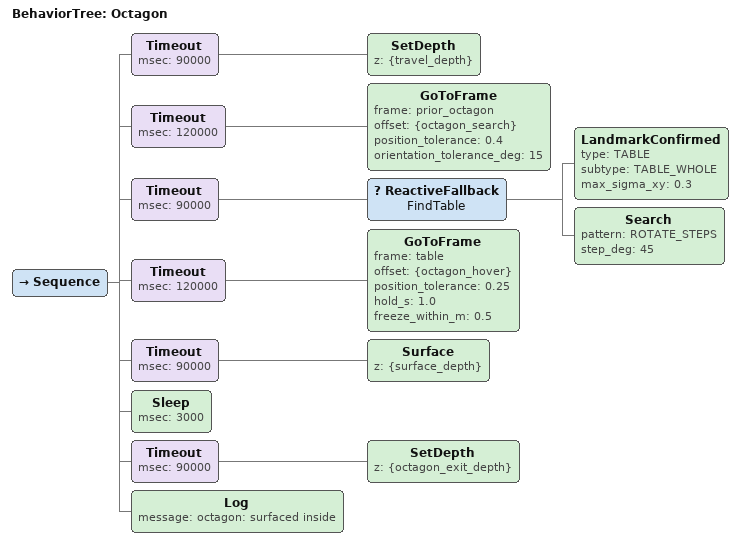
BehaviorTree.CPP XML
<?xml version="1.0"?>
<!-- Find the table, go above it and surface. -->
<root BTCPP_format="4">
  <BehaviorTree ID="Octagon">
    <Sequence>
      <Timeout msec="90000"><SetDepth z="{travel_depth}"/></Timeout>
      <Timeout msec="120000"><GoToFrame frame="prior_octagon" offset="{octagon_search}" position_tolerance="0.4" orientation_tolerance_deg="15"/></Timeout>
      <Timeout msec="90000">
        <ReactiveFallback name="FindTable">
          <LandmarkConfirmed type="TABLE" subtype="TABLE_WHOLE" max_sigma_xy="0.3"/>
          <Search pattern="ROTATE_STEPS" step_deg="45"/>
        </ReactiveFallback>
      </Timeout>
      <Timeout msec="120000"><GoToFrame frame="table" offset="{octagon_hover}" position_tolerance="0.25" hold_s="1.0" freeze_within_m="0.5"/></Timeout>
      <Timeout msec="90000"><Surface z="{surface_depth}"/></Timeout>
      <Sleep msec="3000"/>
      <Timeout msec="90000"><SetDepth z="{octagon_exit_depth}"/></Timeout>
      <Log message="octagon: surfaced inside"/>
    </Sequence>
  </BehaviorTree>
</root>
